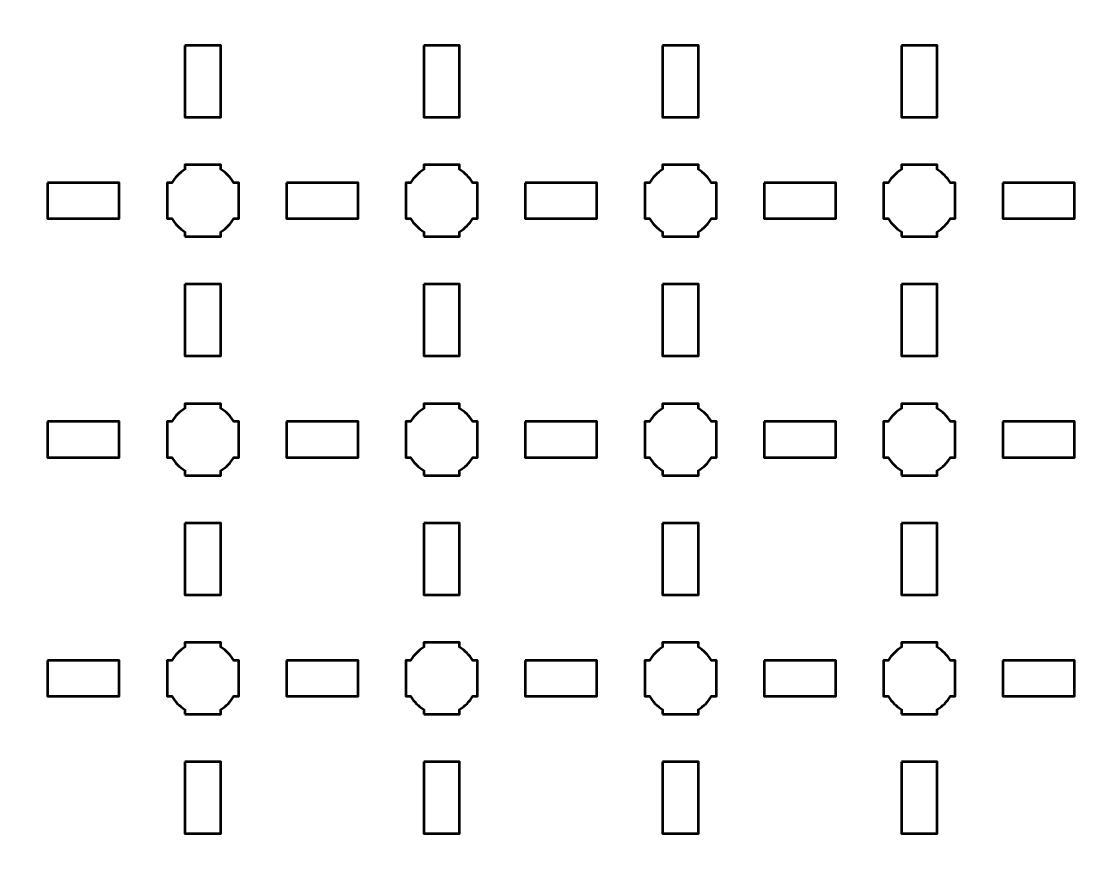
# Model space of a CAD drawing. Header units: centimetres. Extents: x -17.7 to 17.7, y -13.7 to 13.7.
# Drawn here: x -8.52 to 0.5, y -6.56 to 0.5 of the extents above; entities that cross this region are included whole.
import ezdxf

# ---------------------------------------------------------------- set-up
doc = ezdxf.new("R2010")
doc.units = ezdxf.units.CM
doc.header["$MEASUREMENT"] = 0
doc.layers.add('Layer 1', color=7, linetype='Continuous')

msp = doc.modelspace()

# ---------------------------------------------------------------- linework, layer by layer
at = {"layer": 'Layer 1', "lineweight": 53}
for points, knots in [([(-17.14996, 13.65001), (-17.14996, 13.65001), (17.14996, 13.65001), (17.14996, 13.65001), (17.14996, 13.65001), (17.42692, 13.65001), (17.65006, 13.42692), (17.65006, 13.14992), (17.65006, 13.14992), (17.65006, 13.14992), (17.65006, -13.15006), (17.65006, -13.15006), (17.65006, -13.15006), (17.65006, -13.42706), (17.42692, -13.65001), (17.14996, -13.65001), (17.14996, -13.65001), (17.14996, -13.65001), (-17.14996, -13.65001), (-17.14996, -13.65001), (-17.14996, -13.65001), (-17.42696, -13.65001), (-17.65005, -13.42706), (-17.65005, -13.15006), (-17.65005, -13.15006), (-17.65005, -13.15006), (-17.65005, 13.14992), (-17.65005, 13.14992), (-17.65005, 13.14992), (-17.65005, 13.42692), (-17.42696, 13.65001), (-17.14996, 13.65001)], [0, 0, 0, 0, 0.125, 0.125, 0.125, 0.125, 0.25, 0.25, 0.25, 0.25, 0.375, 0.375, 0.375, 0.375, 0.5, 0.5, 0.5, 0.5, 0.625, 0.625, 0.625, 0.625, 0.75, 0.75, 0.75, 0.75, 0.875, 0.875, 0.875, 0.875, 1, 1, 1, 1]), ([(-7.14994, 0.29998), (-7.14994, 0.29998), (-6.84994, 0.29998), (-6.84994, 0.29998), (-6.84994, 0.29998), (-6.84994, 0.29998), (-6.84994, -0.30002), (-6.84994, -0.30002), (-6.84994, -0.30002), (-6.84994, -0.30002), (-7.14994, -0.30002), (-7.14994, -0.30002), (-7.14994, -0.30002), (-7.14994, -0.30002), (-7.14994, 0.29998), (-7.14994, 0.29998)], [0, 0, 0, 0, 0.25, 0.25, 0.25, 0.25, 0.5, 0.5, 0.5, 0.5, 0.75, 0.75, 0.75, 0.75, 1, 1, 1, 1]), ([(-5.15001, 0.29998), (-5.15001, 0.29998), (-4.85001, 0.29998), (-4.85001, 0.29998), (-4.85001, 0.29998), (-4.85001, 0.29998), (-4.85001, -0.30002), (-4.85001, -0.30002), (-4.85001, -0.30002), (-4.85001, -0.30002), (-5.15001, -0.30002), (-5.15001, -0.30002), (-5.15001, -0.30002), (-5.15001, -0.30002), (-5.15001, 0.29998), (-5.15001, 0.29998)], [0, 0, 0, 0, 0.25, 0.25, 0.25, 0.25, 0.5, 0.5, 0.5, 0.5, 0.75, 0.75, 0.75, 0.75, 1, 1, 1, 1]), ([(-3.15008, 0.29998), (-3.15008, 0.29998), (-2.85007, 0.29998), (-2.85007, 0.29998), (-2.85007, 0.29998), (-2.85007, 0.29998), (-2.85007, -0.30002), (-2.85007, -0.30002), (-2.85007, -0.30002), (-2.85007, -0.30002), (-3.15008, -0.30002), (-3.15008, -0.30002), (-3.15008, -0.30002), (-3.15008, -0.30002), (-3.15008, 0.29998), (-3.15008, 0.29998)], [0, 0, 0, 0, 0.25, 0.25, 0.25, 0.25, 0.5, 0.5, 0.5, 0.5, 0.75, 0.75, 0.75, 0.75, 1, 1, 1, 1]), ([(-1.14997, 0.29998), (-1.14997, 0.29998), (-0.84996, 0.29998), (-0.84996, 0.29998), (-0.84996, 0.29998), (-0.84996, 0.29998), (-0.84996, -0.30002), (-0.84996, -0.30002), (-0.84996, -0.30002), (-0.84996, -0.30002), (-1.14997, -0.30002), (-1.14997, -0.30002), (-1.14997, -0.30002), (-1.14997, -0.30002), (-1.14997, 0.29998), (-1.14997, 0.29998)], [0, 0, 0, 0, 0.25, 0.25, 0.25, 0.25, 0.5, 0.5, 0.5, 0.5, 0.75, 0.75, 0.75, 0.75, 1, 1, 1, 1]), ([(-7.15008, -1.30004), (-7.15008, -1.30004), (-7.15008, -1.25982), (-7.15008, -1.25982), (-7.15008, -1.25982), (-7.19555, -1.23347), (-7.23348, -1.19558), (-7.25994, -1.14997), (-7.25994, -1.14997), (-7.25994, -1.14997), (-7.30001, -1.14997), (-7.30001, -1.14997), (-7.30001, -1.14997), (-7.30001, -1.14997), (-7.30001, -1.00004), (-7.30001, -1.00004), (-7.30001, -1.00004), (-7.30001, -1.00004), (-7.30001, -0.84997), (-7.30001, -0.84997), (-7.30001, -0.84997), (-7.30001, -0.84997), (-7.25994, -0.84997), (-7.25994, -0.84997), (-7.25994, -0.84997), (-7.23348, -0.80449), (-7.19555, -0.76646), (-7.15008, -0.74015), (-7.15008, -0.74015), (-7.15008, -0.74015), (-7.15008, -0.70003), (-7.15008, -0.70003), (-7.15008, -0.70003), (-7.15008, -0.70003), (-7.00001, -0.70003), (-7.00001, -0.70003), (-7.00001, -0.70003), (-7.00001, -0.70003), (-6.85008, -0.70003), (-6.85008, -0.70003), (-6.85008, -0.70003), (-6.85008, -0.70003), (-6.85008, -0.74015), (-6.85008, -0.74015), (-6.85008, -0.74015), (-6.8045, -0.76646), (-6.76658, -0.80449), (-6.74012, -0.84997), (-6.74012, -0.84997), (-6.74012, -0.84997), (-6.70004, -0.84997), (-6.70004, -0.84997), (-6.70004, -0.84997), (-6.70004, -0.84997), (-6.70004, -1.00004), (-6.70004, -1.00004), (-6.70004, -1.00004), (-6.70004, -1.00004), (-6.70004, -1.14997), (-6.70004, -1.14997), (-6.70004, -1.14997), (-6.70004, -1.14997), (-6.74012, -1.14997), (-6.74012, -1.14997), (-6.74012, -1.14997), (-6.76658, -1.19558), (-6.8045, -1.23347), (-6.85008, -1.25982), (-6.85008, -1.25982), (-6.85008, -1.25982), (-6.85008, -1.30004), (-6.85008, -1.30004), (-6.85008, -1.30004), (-6.85008, -1.30004), (-7.00001, -1.30004), (-7.00001, -1.30004), (-7.00001, -1.30004), (-7.00001, -1.30004), (-7.15008, -1.30004), (-7.15008, -1.30004)], [0, 0, 0, 0, 0.05, 0.05, 0.05, 0.05, 0.1, 0.1, 0.1, 0.1, 0.15, 0.15, 0.15, 0.15, 0.2, 0.2, 0.2, 0.2, 0.25, 0.25, 0.25, 0.25, 0.3, 0.3, 0.3, 0.3, 0.35, 0.35, 0.35, 0.35, 0.4, 0.4, 0.4, 0.4, 0.45, 0.45, 0.45, 0.45, 0.5, 0.5, 0.5, 0.5, 0.55, 0.55, 0.55, 0.55, 0.6, 0.6, 0.6, 0.6, 0.65, 0.65, 0.65, 0.65, 0.7, 0.7, 0.7, 0.7, 0.75, 0.75, 0.75, 0.75, 0.8, 0.8, 0.8, 0.8, 0.85, 0.85, 0.85, 0.85, 0.9, 0.9, 0.9, 0.9, 0.95, 0.95, 0.95, 0.95, 1, 1, 1, 1]), ([(-5.15001, -1.30004), (-5.15001, -1.30004), (-5.15001, -1.25982), (-5.15001, -1.25982), (-5.15001, -1.25982), (-5.19562, -1.23347), (-5.23351, -1.19558), (-5.25983, -1.14997), (-5.25983, -1.14997), (-5.25983, -1.14997), (-5.30008, -1.14997), (-5.30008, -1.14997), (-5.30008, -1.14997), (-5.30008, -1.14997), (-5.30008, -1.00004), (-5.30008, -1.00004), (-5.30008, -1.00004), (-5.30008, -1.00004), (-5.30008, -0.84997), (-5.30008, -0.84997), (-5.30008, -0.84997), (-5.30008, -0.84997), (-5.25983, -0.84997), (-5.25983, -0.84997), (-5.25983, -0.84997), (-5.23351, -0.80449), (-5.19562, -0.76646), (-5.15001, -0.74015), (-5.15001, -0.74015), (-5.15001, -0.74015), (-5.15001, -0.70003), (-5.15001, -0.70003), (-5.15001, -0.70003), (-5.15001, -0.70003), (-5.00008, -0.70003), (-5.00008, -0.70003), (-5.00008, -0.70003), (-5.00008, -0.70003), (-4.85001, -0.70003), (-4.85001, -0.70003), (-4.85001, -0.70003), (-4.85001, -0.70003), (-4.85001, -0.74015), (-4.85001, -0.74015), (-4.85001, -0.74015), (-4.80453, -0.76646), (-4.7665, -0.80449), (-4.74019, -0.84997), (-4.74019, -0.84997), (-4.74019, -0.84997), (-4.70007, -0.84997), (-4.70007, -0.84997), (-4.70007, -0.84997), (-4.70007, -0.84997), (-4.70007, -1.00004), (-4.70007, -1.00004), (-4.70007, -1.00004), (-4.70007, -1.00004), (-4.70007, -1.14997), (-4.70007, -1.14997), (-4.70007, -1.14997), (-4.70007, -1.14997), (-4.74019, -1.14997), (-4.74019, -1.14997), (-4.74019, -1.14997), (-4.7665, -1.19558), (-4.80453, -1.23347), (-4.85001, -1.25982), (-4.85001, -1.25982), (-4.85001, -1.25982), (-4.85001, -1.30004), (-4.85001, -1.30004), (-4.85001, -1.30004), (-4.85001, -1.30004), (-5.00008, -1.30004), (-5.00008, -1.30004), (-5.00008, -1.30004), (-5.00008, -1.30004), (-5.15001, -1.30004), (-5.15001, -1.30004)], [0, 0, 0, 0, 0.05, 0.05, 0.05, 0.05, 0.1, 0.1, 0.1, 0.1, 0.15, 0.15, 0.15, 0.15, 0.2, 0.2, 0.2, 0.2, 0.25, 0.25, 0.25, 0.25, 0.3, 0.3, 0.3, 0.3, 0.35, 0.35, 0.35, 0.35, 0.4, 0.4, 0.4, 0.4, 0.45, 0.45, 0.45, 0.45, 0.5, 0.5, 0.5, 0.5, 0.55, 0.55, 0.55, 0.55, 0.6, 0.6, 0.6, 0.6, 0.65, 0.65, 0.65, 0.65, 0.7, 0.7, 0.7, 0.7, 0.75, 0.75, 0.75, 0.75, 0.8, 0.8, 0.8, 0.8, 0.85, 0.85, 0.85, 0.85, 0.9, 0.9, 0.9, 0.9, 0.95, 0.95, 0.95, 0.95, 1, 1, 1, 1]), ([(-3.15008, -1.30004), (-3.15008, -1.30004), (-3.15008, -1.25982), (-3.15008, -1.25982), (-3.15008, -1.25982), (-3.19555, -1.23347), (-3.23358, -1.19558), (-3.25989, -1.14997), (-3.25989, -1.14997), (-3.25989, -1.14997), (-3.30001, -1.14997), (-3.30001, -1.14997), (-3.30001, -1.14997), (-3.30001, -1.14997), (-3.30001, -1.00004), (-3.30001, -1.00004), (-3.30001, -1.00004), (-3.30001, -1.00004), (-3.30001, -0.84997), (-3.30001, -0.84997), (-3.30001, -0.84997), (-3.30001, -0.84997), (-3.25989, -0.84997), (-3.25989, -0.84997), (-3.25989, -0.84997), (-3.23358, -0.80449), (-3.19555, -0.76646), (-3.15008, -0.74015), (-3.15008, -0.74015), (-3.15008, -0.74015), (-3.15008, -0.70003), (-3.15008, -0.70003), (-3.15008, -0.70003), (-3.15008, -0.70003), (-3, -0.70003), (-3, -0.70003), (-3, -0.70003), (-3, -0.70003), (-2.85007, -0.70003), (-2.85007, -0.70003), (-2.85007, -0.70003), (-2.85007, -0.70003), (-2.85007, -0.74015), (-2.85007, -0.74015), (-2.85007, -0.74015), (-2.80446, -0.76646), (-2.76657, -0.80449), (-2.74022, -0.84997), (-2.74022, -0.84997), (-2.74022, -0.84997), (-2.7, -0.84997), (-2.7, -0.84997), (-2.7, -0.84997), (-2.7, -0.84997), (-2.7, -1.00004), (-2.7, -1.00004), (-2.7, -1.00004), (-2.7, -1.00004), (-2.7, -1.14997), (-2.7, -1.14997), (-2.7, -1.14997), (-2.7, -1.14997), (-2.74022, -1.14997), (-2.74022, -1.14997), (-2.74022, -1.14997), (-2.76657, -1.19558), (-2.80446, -1.23347), (-2.85007, -1.25982), (-2.85007, -1.25982), (-2.85007, -1.25982), (-2.85007, -1.30004), (-2.85007, -1.30004), (-2.85007, -1.30004), (-2.85007, -1.30004), (-3, -1.30004), (-3, -1.30004), (-3, -1.30004), (-3, -1.30004), (-3.15008, -1.30004), (-3.15008, -1.30004)], [0, 0, 0, 0, 0.05, 0.05, 0.05, 0.05, 0.1, 0.1, 0.1, 0.1, 0.15, 0.15, 0.15, 0.15, 0.2, 0.2, 0.2, 0.2, 0.25, 0.25, 0.25, 0.25, 0.3, 0.3, 0.3, 0.3, 0.35, 0.35, 0.35, 0.35, 0.4, 0.4, 0.4, 0.4, 0.45, 0.45, 0.45, 0.45, 0.5, 0.5, 0.5, 0.5, 0.55, 0.55, 0.55, 0.55, 0.6, 0.6, 0.6, 0.6, 0.65, 0.65, 0.65, 0.65, 0.7, 0.7, 0.7, 0.7, 0.75, 0.75, 0.75, 0.75, 0.8, 0.8, 0.8, 0.8, 0.85, 0.85, 0.85, 0.85, 0.9, 0.9, 0.9, 0.9, 0.95, 0.95, 0.95, 0.95, 1, 1, 1, 1]), ([(-1.14997, -1.30004), (-1.14997, -1.30004), (-1.14997, -1.25982), (-1.14997, -1.25982), (-1.14997, -1.25982), (-1.19558, -1.23347), (-1.2335, -1.19558), (-1.25996, -1.14997), (-1.25996, -1.14997), (-1.25996, -1.14997), (-1.30004, -1.14997), (-1.30004, -1.14997), (-1.30004, -1.14997), (-1.30004, -1.14997), (-1.30004, -1.00004), (-1.30004, -1.00004), (-1.30004, -1.00004), (-1.30004, -1.00004), (-1.30004, -0.84997), (-1.30004, -0.84997), (-1.30004, -0.84997), (-1.30004, -0.84997), (-1.25996, -0.84997), (-1.25996, -0.84997), (-1.25996, -0.84997), (-1.2335, -0.80449), (-1.19558, -0.76646), (-1.14997, -0.74015), (-1.14997, -0.74015), (-1.14997, -0.74015), (-1.14997, -0.70003), (-1.14997, -0.70003), (-1.14997, -0.70003), (-1.14997, -0.70003), (-1.00004, -0.70003), (-1.00004, -0.70003), (-1.00004, -0.70003), (-1.00004, -0.70003), (-0.84996, -0.70003), (-0.84996, -0.70003), (-0.84996, -0.70003), (-0.84996, -0.70003), (-0.84996, -0.74015), (-0.84996, -0.74015), (-0.84996, -0.74015), (-0.80449, -0.76646), (-0.7666, -0.80449), (-0.74014, -0.84997), (-0.74014, -0.84997), (-0.74014, -0.84997), (-0.70003, -0.84997), (-0.70003, -0.84997), (-0.70003, -0.84997), (-0.70003, -0.84997), (-0.70003, -1.00004), (-0.70003, -1.00004), (-0.70003, -1.00004), (-0.70003, -1.00004), (-0.70003, -1.14997), (-0.70003, -1.14997), (-0.70003, -1.14997), (-0.70003, -1.14997), (-0.74014, -1.14997), (-0.74014, -1.14997), (-0.74014, -1.14997), (-0.7666, -1.19558), (-0.80449, -1.23347), (-0.84996, -1.25982), (-0.84996, -1.25982), (-0.84996, -1.25982), (-0.84996, -1.30004), (-0.84996, -1.30004), (-0.84996, -1.30004), (-0.84996, -1.30004), (-1.00004, -1.30004), (-1.00004, -1.30004), (-1.00004, -1.30004), (-1.00004, -1.30004), (-1.14997, -1.30004), (-1.14997, -1.30004)], [0, 0, 0, 0, 0.05, 0.05, 0.05, 0.05, 0.1, 0.1, 0.1, 0.1, 0.15, 0.15, 0.15, 0.15, 0.2, 0.2, 0.2, 0.2, 0.25, 0.25, 0.25, 0.25, 0.3, 0.3, 0.3, 0.3, 0.35, 0.35, 0.35, 0.35, 0.4, 0.4, 0.4, 0.4, 0.45, 0.45, 0.45, 0.45, 0.5, 0.5, 0.5, 0.5, 0.55, 0.55, 0.55, 0.55, 0.6, 0.6, 0.6, 0.6, 0.65, 0.65, 0.65, 0.65, 0.7, 0.7, 0.7, 0.7, 0.75, 0.75, 0.75, 0.75, 0.8, 0.8, 0.8, 0.8, 0.85, 0.85, 0.85, 0.85, 0.9, 0.9, 0.9, 0.9, 0.95, 0.95, 0.95, 0.95, 1, 1, 1, 1]), ([(-8.30007, -0.84997), (-8.30007, -0.84997), (-7.70006, -0.84997), (-7.70006, -0.84997), (-7.70006, -0.84997), (-7.70006, -0.84997), (-7.70006, -1.14997), (-7.70006, -1.14997), (-7.70006, -1.14997), (-7.70006, -1.14997), (-8.30007, -1.14997), (-8.30007, -1.14997), (-8.30007, -1.14997), (-8.30007, -1.14997), (-8.30007, -0.84997), (-8.30007, -0.84997)], [0, 0, 0, 0, 0.25, 0.25, 0.25, 0.25, 0.5, 0.5, 0.5, 0.5, 0.75, 0.75, 0.75, 0.75, 1, 1, 1, 1]), ([(-6.29999, -0.84997), (-6.29999, -0.84997), (-5.69999, -0.84997), (-5.69999, -0.84997), (-5.69999, -0.84997), (-5.69999, -0.84997), (-5.69999, -1.14997), (-5.69999, -1.14997), (-5.69999, -1.14997), (-5.69999, -1.14997), (-6.29999, -1.14997), (-6.29999, -1.14997), (-6.29999, -1.14997), (-6.29999, -1.14997), (-6.29999, -0.84997), (-6.29999, -0.84997)], [0, 0, 0, 0, 0.25, 0.25, 0.25, 0.25, 0.5, 0.5, 0.5, 0.5, 0.75, 0.75, 0.75, 0.75, 1, 1, 1, 1]), ([(-4.30003, -0.84997), (-4.30003, -0.84997), (-3.70002, -0.84997), (-3.70002, -0.84997), (-3.70002, -0.84997), (-3.70002, -0.84997), (-3.70002, -1.14997), (-3.70002, -1.14997), (-3.70002, -1.14997), (-3.70002, -1.14997), (-4.30003, -1.14997), (-4.30003, -1.14997), (-4.30003, -1.14997), (-4.30003, -1.14997), (-4.30003, -0.84997), (-4.30003, -0.84997)], [0, 0, 0, 0, 0.25, 0.25, 0.25, 0.25, 0.5, 0.5, 0.5, 0.5, 0.75, 0.75, 0.75, 0.75, 1, 1, 1, 1]), ([(-2.29995, -0.84997), (-2.29995, -0.84997), (-1.69995, -0.84997), (-1.69995, -0.84997), (-1.69995, -0.84997), (-1.69995, -0.84997), (-1.69995, -1.14997), (-1.69995, -1.14997), (-1.69995, -1.14997), (-1.69995, -1.14997), (-2.29995, -1.14997), (-2.29995, -1.14997), (-2.29995, -1.14997), (-2.29995, -1.14997), (-2.29995, -0.84997), (-2.29995, -0.84997)], [0, 0, 0, 0, 0.25, 0.25, 0.25, 0.25, 0.5, 0.5, 0.5, 0.5, 0.75, 0.75, 0.75, 0.75, 1, 1, 1, 1]), ([(-0.30002, -0.84997), (-0.30002, -0.84997), (0.29999, -0.84997), (0.29999, -0.84997), (0.29999, -0.84997), (0.29999, -0.84997), (0.29999, -1.14997), (0.29999, -1.14997), (0.29999, -1.14997), (0.29999, -1.14997), (-0.30002, -1.14997), (-0.30002, -1.14997), (-0.30002, -1.14997), (-0.30002, -1.14997), (-0.30002, -0.84997), (-0.30002, -0.84997)], [0, 0, 0, 0, 0.25, 0.25, 0.25, 0.25, 0.5, 0.5, 0.5, 0.5, 0.75, 0.75, 0.75, 0.75, 1, 1, 1, 1]), ([(-7.14994, -1.70009), (-7.14994, -1.70009), (-6.84994, -1.70009), (-6.84994, -1.70009), (-6.84994, -1.70009), (-6.84994, -1.70009), (-6.84994, -2.30009), (-6.84994, -2.30009), (-6.84994, -2.30009), (-6.84994, -2.30009), (-7.14994, -2.30009), (-7.14994, -2.30009), (-7.14994, -2.30009), (-7.14994, -2.30009), (-7.14994, -1.70009), (-7.14994, -1.70009)], [0, 0, 0, 0, 0.25, 0.25, 0.25, 0.25, 0.5, 0.5, 0.5, 0.5, 0.75, 0.75, 0.75, 0.75, 1, 1, 1, 1]), ([(-5.15001, -1.70009), (-5.15001, -1.70009), (-4.85001, -1.70009), (-4.85001, -1.70009), (-4.85001, -1.70009), (-4.85001, -1.70009), (-4.85001, -2.30009), (-4.85001, -2.30009), (-4.85001, -2.30009), (-4.85001, -2.30009), (-5.15001, -2.30009), (-5.15001, -2.30009), (-5.15001, -2.30009), (-5.15001, -2.30009), (-5.15001, -1.70009), (-5.15001, -1.70009)], [0, 0, 0, 0, 0.25, 0.25, 0.25, 0.25, 0.5, 0.5, 0.5, 0.5, 0.75, 0.75, 0.75, 0.75, 1, 1, 1, 1]), ([(-3.15008, -1.70009), (-3.15008, -1.70009), (-2.85007, -1.70009), (-2.85007, -1.70009), (-2.85007, -1.70009), (-2.85007, -1.70009), (-2.85007, -2.30009), (-2.85007, -2.30009), (-2.85007, -2.30009), (-2.85007, -2.30009), (-3.15008, -2.30009), (-3.15008, -2.30009), (-3.15008, -2.30009), (-3.15008, -2.30009), (-3.15008, -1.70009), (-3.15008, -1.70009)], [0, 0, 0, 0, 0.25, 0.25, 0.25, 0.25, 0.5, 0.5, 0.5, 0.5, 0.75, 0.75, 0.75, 0.75, 1, 1, 1, 1]), ([(-1.14997, -1.70009), (-1.14997, -1.70009), (-0.84996, -1.70009), (-0.84996, -1.70009), (-0.84996, -1.70009), (-0.84996, -1.70009), (-0.84996, -2.30009), (-0.84996, -2.30009), (-0.84996, -2.30009), (-0.84996, -2.30009), (-1.14997, -2.30009), (-1.14997, -2.30009), (-1.14997, -2.30009), (-1.14997, -2.30009), (-1.14997, -1.70009), (-1.14997, -1.70009)], [0, 0, 0, 0, 0.25, 0.25, 0.25, 0.25, 0.5, 0.5, 0.5, 0.5, 0.75, 0.75, 0.75, 0.75, 1, 1, 1, 1]), ([(-7.15008, -3.30001), (-7.15008, -3.30001), (-7.15008, -3.2599), (-7.15008, -3.2599), (-7.15008, -3.2599), (-7.19555, -3.23344), (-7.23348, -3.19555), (-7.25994, -3.15008), (-7.25994, -3.15008), (-7.25994, -3.15008), (-7.30001, -3.15008), (-7.30001, -3.15008), (-7.30001, -3.15008), (-7.30001, -3.15008), (-7.30001, -3), (-7.30001, -3), (-7.30001, -3), (-7.30001, -3), (-7.30001, -2.85007), (-7.30001, -2.85007), (-7.30001, -2.85007), (-7.30001, -2.85007), (-7.25994, -2.85007), (-7.25994, -2.85007), (-7.25994, -2.85007), (-7.23348, -2.80446), (-7.19555, -2.76654), (-7.15008, -2.74008), (-7.15008, -2.74008), (-7.15008, -2.74008), (-7.15008, -2.7), (-7.15008, -2.7), (-7.15008, -2.7), (-7.15008, -2.7), (-7.00001, -2.7), (-7.00001, -2.7), (-7.00001, -2.7), (-7.00001, -2.7), (-6.85008, -2.7), (-6.85008, -2.7), (-6.85008, -2.7), (-6.85008, -2.7), (-6.85008, -2.74008), (-6.85008, -2.74008), (-6.85008, -2.74008), (-6.8045, -2.76654), (-6.76658, -2.80446), (-6.74012, -2.85007), (-6.74012, -2.85007), (-6.74012, -2.85007), (-6.70004, -2.85007), (-6.70004, -2.85007), (-6.70004, -2.85007), (-6.70004, -2.85007), (-6.70004, -3), (-6.70004, -3), (-6.70004, -3), (-6.70004, -3), (-6.70004, -3.15008), (-6.70004, -3.15008), (-6.70004, -3.15008), (-6.70004, -3.15008), (-6.74012, -3.15008), (-6.74012, -3.15008), (-6.74012, -3.15008), (-6.76658, -3.19555), (-6.8045, -3.23344), (-6.85008, -3.2599), (-6.85008, -3.2599), (-6.85008, -3.2599), (-6.85008, -3.30001), (-6.85008, -3.30001), (-6.85008, -3.30001), (-6.85008, -3.30001), (-7.00001, -3.30001), (-7.00001, -3.30001), (-7.00001, -3.30001), (-7.00001, -3.30001), (-7.15008, -3.30001), (-7.15008, -3.30001)], [0, 0, 0, 0, 0.05, 0.05, 0.05, 0.05, 0.1, 0.1, 0.1, 0.1, 0.15, 0.15, 0.15, 0.15, 0.2, 0.2, 0.2, 0.2, 0.25, 0.25, 0.25, 0.25, 0.3, 0.3, 0.3, 0.3, 0.35, 0.35, 0.35, 0.35, 0.4, 0.4, 0.4, 0.4, 0.45, 0.45, 0.45, 0.45, 0.5, 0.5, 0.5, 0.5, 0.55, 0.55, 0.55, 0.55, 0.6, 0.6, 0.6, 0.6, 0.65, 0.65, 0.65, 0.65, 0.7, 0.7, 0.7, 0.7, 0.75, 0.75, 0.75, 0.75, 0.8, 0.8, 0.8, 0.8, 0.85, 0.85, 0.85, 0.85, 0.9, 0.9, 0.9, 0.9, 0.95, 0.95, 0.95, 0.95, 1, 1, 1, 1]), ([(-5.15001, -3.30001), (-5.15001, -3.30001), (-5.15001, -3.2599), (-5.15001, -3.2599), (-5.15001, -3.2599), (-5.19562, -3.23344), (-5.23351, -3.19555), (-5.25983, -3.15008), (-5.25983, -3.15008), (-5.25983, -3.15008), (-5.30008, -3.15008), (-5.30008, -3.15008), (-5.30008, -3.15008), (-5.30008, -3.15008), (-5.30008, -3), (-5.30008, -3), (-5.30008, -3), (-5.30008, -3), (-5.30008, -2.85007), (-5.30008, -2.85007), (-5.30008, -2.85007), (-5.30008, -2.85007), (-5.25983, -2.85007), (-5.25983, -2.85007), (-5.25983, -2.85007), (-5.23351, -2.80446), (-5.19562, -2.76654), (-5.15001, -2.74008), (-5.15001, -2.74008), (-5.15001, -2.74008), (-5.15001, -2.7), (-5.15001, -2.7), (-5.15001, -2.7), (-5.15001, -2.7), (-5.00008, -2.7), (-5.00008, -2.7), (-5.00008, -2.7), (-5.00008, -2.7), (-4.85001, -2.7), (-4.85001, -2.7), (-4.85001, -2.7), (-4.85001, -2.7), (-4.85001, -2.74008), (-4.85001, -2.74008), (-4.85001, -2.74008), (-4.80453, -2.76654), (-4.7665, -2.80446), (-4.74019, -2.85007), (-4.74019, -2.85007), (-4.74019, -2.85007), (-4.70007, -2.85007), (-4.70007, -2.85007), (-4.70007, -2.85007), (-4.70007, -2.85007), (-4.70007, -3), (-4.70007, -3), (-4.70007, -3), (-4.70007, -3), (-4.70007, -3.15008), (-4.70007, -3.15008), (-4.70007, -3.15008), (-4.70007, -3.15008), (-4.74019, -3.15008), (-4.74019, -3.15008), (-4.74019, -3.15008), (-4.7665, -3.19555), (-4.80453, -3.23344), (-4.85001, -3.2599), (-4.85001, -3.2599), (-4.85001, -3.2599), (-4.85001, -3.30001), (-4.85001, -3.30001), (-4.85001, -3.30001), (-4.85001, -3.30001), (-5.00008, -3.30001), (-5.00008, -3.30001), (-5.00008, -3.30001), (-5.00008, -3.30001), (-5.15001, -3.30001), (-5.15001, -3.30001)], [0, 0, 0, 0, 0.05, 0.05, 0.05, 0.05, 0.1, 0.1, 0.1, 0.1, 0.15, 0.15, 0.15, 0.15, 0.2, 0.2, 0.2, 0.2, 0.25, 0.25, 0.25, 0.25, 0.3, 0.3, 0.3, 0.3, 0.35, 0.35, 0.35, 0.35, 0.4, 0.4, 0.4, 0.4, 0.45, 0.45, 0.45, 0.45, 0.5, 0.5, 0.5, 0.5, 0.55, 0.55, 0.55, 0.55, 0.6, 0.6, 0.6, 0.6, 0.65, 0.65, 0.65, 0.65, 0.7, 0.7, 0.7, 0.7, 0.75, 0.75, 0.75, 0.75, 0.8, 0.8, 0.8, 0.8, 0.85, 0.85, 0.85, 0.85, 0.9, 0.9, 0.9, 0.9, 0.95, 0.95, 0.95, 0.95, 1, 1, 1, 1]), ([(-3.15008, -3.30001), (-3.15008, -3.30001), (-3.15008, -3.2599), (-3.15008, -3.2599), (-3.15008, -3.2599), (-3.19555, -3.23344), (-3.23358, -3.19555), (-3.25989, -3.15008), (-3.25989, -3.15008), (-3.25989, -3.15008), (-3.30001, -3.15008), (-3.30001, -3.15008), (-3.30001, -3.15008), (-3.30001, -3.15008), (-3.30001, -3), (-3.30001, -3), (-3.30001, -3), (-3.30001, -3), (-3.30001, -2.85007), (-3.30001, -2.85007), (-3.30001, -2.85007), (-3.30001, -2.85007), (-3.25989, -2.85007), (-3.25989, -2.85007), (-3.25989, -2.85007), (-3.23358, -2.80446), (-3.19555, -2.76654), (-3.15008, -2.74008), (-3.15008, -2.74008), (-3.15008, -2.74008), (-3.15008, -2.7), (-3.15008, -2.7), (-3.15008, -2.7), (-3.15008, -2.7), (-3, -2.7), (-3, -2.7), (-3, -2.7), (-3, -2.7), (-2.85007, -2.7), (-2.85007, -2.7), (-2.85007, -2.7), (-2.85007, -2.7), (-2.85007, -2.74008), (-2.85007, -2.74008), (-2.85007, -2.74008), (-2.80446, -2.76654), (-2.76657, -2.80446), (-2.74022, -2.85007), (-2.74022, -2.85007), (-2.74022, -2.85007), (-2.7, -2.85007), (-2.7, -2.85007), (-2.7, -2.85007), (-2.7, -2.85007), (-2.7, -3), (-2.7, -3), (-2.7, -3), (-2.7, -3), (-2.7, -3.15008), (-2.7, -3.15008), (-2.7, -3.15008), (-2.7, -3.15008), (-2.74022, -3.15008), (-2.74022, -3.15008), (-2.74022, -3.15008), (-2.76657, -3.19555), (-2.80446, -3.23344), (-2.85007, -3.2599), (-2.85007, -3.2599), (-2.85007, -3.2599), (-2.85007, -3.30001), (-2.85007, -3.30001), (-2.85007, -3.30001), (-2.85007, -3.30001), (-3, -3.30001), (-3, -3.30001), (-3, -3.30001), (-3, -3.30001), (-3.15008, -3.30001), (-3.15008, -3.30001)], [0, 0, 0, 0, 0.05, 0.05, 0.05, 0.05, 0.1, 0.1, 0.1, 0.1, 0.15, 0.15, 0.15, 0.15, 0.2, 0.2, 0.2, 0.2, 0.25, 0.25, 0.25, 0.25, 0.3, 0.3, 0.3, 0.3, 0.35, 0.35, 0.35, 0.35, 0.4, 0.4, 0.4, 0.4, 0.45, 0.45, 0.45, 0.45, 0.5, 0.5, 0.5, 0.5, 0.55, 0.55, 0.55, 0.55, 0.6, 0.6, 0.6, 0.6, 0.65, 0.65, 0.65, 0.65, 0.7, 0.7, 0.7, 0.7, 0.75, 0.75, 0.75, 0.75, 0.8, 0.8, 0.8, 0.8, 0.85, 0.85, 0.85, 0.85, 0.9, 0.9, 0.9, 0.9, 0.95, 0.95, 0.95, 0.95, 1, 1, 1, 1]), ([(-1.14997, -3.30001), (-1.14997, -3.30001), (-1.14997, -3.2599), (-1.14997, -3.2599), (-1.14997, -3.2599), (-1.19558, -3.23344), (-1.2335, -3.19555), (-1.25996, -3.15008), (-1.25996, -3.15008), (-1.25996, -3.15008), (-1.30004, -3.15008), (-1.30004, -3.15008), (-1.30004, -3.15008), (-1.30004, -3.15008), (-1.30004, -3), (-1.30004, -3), (-1.30004, -3), (-1.30004, -3), (-1.30004, -2.85007), (-1.30004, -2.85007), (-1.30004, -2.85007), (-1.30004, -2.85007), (-1.25996, -2.85007), (-1.25996, -2.85007), (-1.25996, -2.85007), (-1.2335, -2.80446), (-1.19558, -2.76654), (-1.14997, -2.74008), (-1.14997, -2.74008), (-1.14997, -2.74008), (-1.14997, -2.7), (-1.14997, -2.7), (-1.14997, -2.7), (-1.14997, -2.7), (-1.00004, -2.7), (-1.00004, -2.7), (-1.00004, -2.7), (-1.00004, -2.7), (-0.84996, -2.7), (-0.84996, -2.7), (-0.84996, -2.7), (-0.84996, -2.7), (-0.84996, -2.74008), (-0.84996, -2.74008), (-0.84996, -2.74008), (-0.80449, -2.76654), (-0.7666, -2.80446), (-0.74014, -2.85007), (-0.74014, -2.85007), (-0.74014, -2.85007), (-0.70003, -2.85007), (-0.70003, -2.85007), (-0.70003, -2.85007), (-0.70003, -2.85007), (-0.70003, -3), (-0.70003, -3), (-0.70003, -3), (-0.70003, -3), (-0.70003, -3.15008), (-0.70003, -3.15008), (-0.70003, -3.15008), (-0.70003, -3.15008), (-0.74014, -3.15008), (-0.74014, -3.15008), (-0.74014, -3.15008), (-0.7666, -3.19555), (-0.80449, -3.23344), (-0.84996, -3.2599), (-0.84996, -3.2599), (-0.84996, -3.2599), (-0.84996, -3.30001), (-0.84996, -3.30001), (-0.84996, -3.30001), (-0.84996, -3.30001), (-1.00004, -3.30001), (-1.00004, -3.30001), (-1.00004, -3.30001), (-1.00004, -3.30001), (-1.14997, -3.30001), (-1.14997, -3.30001)], [0, 0, 0, 0, 0.05, 0.05, 0.05, 0.05, 0.1, 0.1, 0.1, 0.1, 0.15, 0.15, 0.15, 0.15, 0.2, 0.2, 0.2, 0.2, 0.25, 0.25, 0.25, 0.25, 0.3, 0.3, 0.3, 0.3, 0.35, 0.35, 0.35, 0.35, 0.4, 0.4, 0.4, 0.4, 0.45, 0.45, 0.45, 0.45, 0.5, 0.5, 0.5, 0.5, 0.55, 0.55, 0.55, 0.55, 0.6, 0.6, 0.6, 0.6, 0.65, 0.65, 0.65, 0.65, 0.7, 0.7, 0.7, 0.7, 0.75, 0.75, 0.75, 0.75, 0.8, 0.8, 0.8, 0.8, 0.85, 0.85, 0.85, 0.85, 0.9, 0.9, 0.9, 0.9, 0.95, 0.95, 0.95, 0.95, 1, 1, 1, 1]), ([(-8.30007, -2.85007), (-8.30007, -2.85007), (-7.70006, -2.85007), (-7.70006, -2.85007), (-7.70006, -2.85007), (-7.70006, -2.85007), (-7.70006, -3.15008), (-7.70006, -3.15008), (-7.70006, -3.15008), (-7.70006, -3.15008), (-8.30007, -3.15008), (-8.30007, -3.15008), (-8.30007, -3.15008), (-8.30007, -3.15008), (-8.30007, -2.85007), (-8.30007, -2.85007)], [0, 0, 0, 0, 0.25, 0.25, 0.25, 0.25, 0.5, 0.5, 0.5, 0.5, 0.75, 0.75, 0.75, 0.75, 1, 1, 1, 1]), ([(-6.29999, -2.85007), (-6.29999, -2.85007), (-5.69999, -2.85007), (-5.69999, -2.85007), (-5.69999, -2.85007), (-5.69999, -2.85007), (-5.69999, -3.15008), (-5.69999, -3.15008), (-5.69999, -3.15008), (-5.69999, -3.15008), (-6.29999, -3.15008), (-6.29999, -3.15008), (-6.29999, -3.15008), (-6.29999, -3.15008), (-6.29999, -2.85007), (-6.29999, -2.85007)], [0, 0, 0, 0, 0.25, 0.25, 0.25, 0.25, 0.5, 0.5, 0.5, 0.5, 0.75, 0.75, 0.75, 0.75, 1, 1, 1, 1]), ([(-4.30003, -2.85007), (-4.30003, -2.85007), (-3.70002, -2.85007), (-3.70002, -2.85007), (-3.70002, -2.85007), (-3.70002, -2.85007), (-3.70002, -3.15008), (-3.70002, -3.15008), (-3.70002, -3.15008), (-3.70002, -3.15008), (-4.30003, -3.15008), (-4.30003, -3.15008), (-4.30003, -3.15008), (-4.30003, -3.15008), (-4.30003, -2.85007), (-4.30003, -2.85007)], [0, 0, 0, 0, 0.25, 0.25, 0.25, 0.25, 0.5, 0.5, 0.5, 0.5, 0.75, 0.75, 0.75, 0.75, 1, 1, 1, 1]), ([(-2.29995, -2.85007), (-2.29995, -2.85007), (-1.69995, -2.85007), (-1.69995, -2.85007), (-1.69995, -2.85007), (-1.69995, -2.85007), (-1.69995, -3.15008), (-1.69995, -3.15008), (-1.69995, -3.15008), (-1.69995, -3.15008), (-2.29995, -3.15008), (-2.29995, -3.15008), (-2.29995, -3.15008), (-2.29995, -3.15008), (-2.29995, -2.85007), (-2.29995, -2.85007)], [0, 0, 0, 0, 0.25, 0.25, 0.25, 0.25, 0.5, 0.5, 0.5, 0.5, 0.75, 0.75, 0.75, 0.75, 1, 1, 1, 1]), ([(-0.30002, -2.85007), (-0.30002, -2.85007), (0.29999, -2.85007), (0.29999, -2.85007), (0.29999, -2.85007), (0.29999, -2.85007), (0.29999, -3.15008), (0.29999, -3.15008), (0.29999, -3.15008), (0.29999, -3.15008), (-0.30002, -3.15008), (-0.30002, -3.15008), (-0.30002, -3.15008), (-0.30002, -3.15008), (-0.30002, -2.85007), (-0.30002, -2.85007)], [0, 0, 0, 0, 0.25, 0.25, 0.25, 0.25, 0.5, 0.5, 0.5, 0.5, 0.75, 0.75, 0.75, 0.75, 1, 1, 1, 1]), ([(-7.14994, -3.70002), (-7.14994, -3.70002), (-6.84994, -3.70002), (-6.84994, -3.70002), (-6.84994, -3.70002), (-6.84994, -3.70002), (-6.84994, -4.30003), (-6.84994, -4.30003), (-6.84994, -4.30003), (-6.84994, -4.30003), (-7.14994, -4.30003), (-7.14994, -4.30003), (-7.14994, -4.30003), (-7.14994, -4.30003), (-7.14994, -3.70002), (-7.14994, -3.70002)], [0, 0, 0, 0, 0.25, 0.25, 0.25, 0.25, 0.5, 0.5, 0.5, 0.5, 0.75, 0.75, 0.75, 0.75, 1, 1, 1, 1]), ([(-5.15001, -3.70002), (-5.15001, -3.70002), (-4.85001, -3.70002), (-4.85001, -3.70002), (-4.85001, -3.70002), (-4.85001, -3.70002), (-4.85001, -4.30003), (-4.85001, -4.30003), (-4.85001, -4.30003), (-4.85001, -4.30003), (-5.15001, -4.30003), (-5.15001, -4.30003), (-5.15001, -4.30003), (-5.15001, -4.30003), (-5.15001, -3.70002), (-5.15001, -3.70002)], [0, 0, 0, 0, 0.25, 0.25, 0.25, 0.25, 0.5, 0.5, 0.5, 0.5, 0.75, 0.75, 0.75, 0.75, 1, 1, 1, 1]), ([(-3.15008, -3.70002), (-3.15008, -3.70002), (-2.85007, -3.70002), (-2.85007, -3.70002), (-2.85007, -3.70002), (-2.85007, -3.70002), (-2.85007, -4.30003), (-2.85007, -4.30003), (-2.85007, -4.30003), (-2.85007, -4.30003), (-3.15008, -4.30003), (-3.15008, -4.30003), (-3.15008, -4.30003), (-3.15008, -4.30003), (-3.15008, -3.70002), (-3.15008, -3.70002)], [0, 0, 0, 0, 0.25, 0.25, 0.25, 0.25, 0.5, 0.5, 0.5, 0.5, 0.75, 0.75, 0.75, 0.75, 1, 1, 1, 1]), ([(-1.14997, -3.70002), (-1.14997, -3.70002), (-0.84996, -3.70002), (-0.84996, -3.70002), (-0.84996, -3.70002), (-0.84996, -3.70002), (-0.84996, -4.30003), (-0.84996, -4.30003), (-0.84996, -4.30003), (-0.84996, -4.30003), (-1.14997, -4.30003), (-1.14997, -4.30003), (-1.14997, -4.30003), (-1.14997, -4.30003), (-1.14997, -3.70002), (-1.14997, -3.70002)], [0, 0, 0, 0, 0.25, 0.25, 0.25, 0.25, 0.5, 0.5, 0.5, 0.5, 0.75, 0.75, 0.75, 0.75, 1, 1, 1, 1]), ([(-7.15008, -5.29994), (-7.15008, -5.29994), (-7.15008, -5.25983), (-7.15008, -5.25983), (-7.15008, -5.25983), (-7.19555, -5.23351), (-7.23348, -5.19548), (-7.25994, -5.15001), (-7.25994, -5.15001), (-7.25994, -5.15001), (-7.30001, -5.15001), (-7.30001, -5.15001), (-7.30001, -5.15001), (-7.30001, -5.15001), (-7.30001, -4.99994), (-7.30001, -4.99994), (-7.30001, -4.99994), (-7.30001, -4.99994), (-7.30001, -4.85001), (-7.30001, -4.85001), (-7.30001, -4.85001), (-7.30001, -4.85001), (-7.25994, -4.85001), (-7.25994, -4.85001), (-7.25994, -4.85001), (-7.23348, -4.80439), (-7.19555, -4.7665), (-7.15008, -4.74019), (-7.15008, -4.74019), (-7.15008, -4.74019), (-7.15008, -4.69993), (-7.15008, -4.69993), (-7.15008, -4.69993), (-7.15008, -4.69993), (-7.00001, -4.69993), (-7.00001, -4.69993), (-7.00001, -4.69993), (-7.00001, -4.69993), (-6.85008, -4.69993), (-6.85008, -4.69993), (-6.85008, -4.69993), (-6.85008, -4.69993), (-6.85008, -4.74019), (-6.85008, -4.74019), (-6.85008, -4.74019), (-6.8045, -4.7665), (-6.76658, -4.80439), (-6.74012, -4.85001), (-6.74012, -4.85001), (-6.74012, -4.85001), (-6.70004, -4.85001), (-6.70004, -4.85001), (-6.70004, -4.85001), (-6.70004, -4.85001), (-6.70004, -4.99994), (-6.70004, -4.99994), (-6.70004, -4.99994), (-6.70004, -4.99994), (-6.70004, -5.15001), (-6.70004, -5.15001), (-6.70004, -5.15001), (-6.70004, -5.15001), (-6.74012, -5.15001), (-6.74012, -5.15001), (-6.74012, -5.15001), (-6.76658, -5.19548), (-6.8045, -5.23351), (-6.85008, -5.25983), (-6.85008, -5.25983), (-6.85008, -5.25983), (-6.85008, -5.29994), (-6.85008, -5.29994), (-6.85008, -5.29994), (-6.85008, -5.29994), (-7.00001, -5.29994), (-7.00001, -5.29994), (-7.00001, -5.29994), (-7.00001, -5.29994), (-7.15008, -5.29994), (-7.15008, -5.29994)], [0, 0, 0, 0, 0.05, 0.05, 0.05, 0.05, 0.1, 0.1, 0.1, 0.1, 0.15, 0.15, 0.15, 0.15, 0.2, 0.2, 0.2, 0.2, 0.25, 0.25, 0.25, 0.25, 0.3, 0.3, 0.3, 0.3, 0.35, 0.35, 0.35, 0.35, 0.4, 0.4, 0.4, 0.4, 0.45, 0.45, 0.45, 0.45, 0.5, 0.5, 0.5, 0.5, 0.55, 0.55, 0.55, 0.55, 0.6, 0.6, 0.6, 0.6, 0.65, 0.65, 0.65, 0.65, 0.7, 0.7, 0.7, 0.7, 0.75, 0.75, 0.75, 0.75, 0.8, 0.8, 0.8, 0.8, 0.85, 0.85, 0.85, 0.85, 0.9, 0.9, 0.9, 0.9, 0.95, 0.95, 0.95, 0.95, 1, 1, 1, 1]), ([(-5.15001, -5.29994), (-5.15001, -5.29994), (-5.15001, -5.25983), (-5.15001, -5.25983), (-5.15001, -5.25983), (-5.19562, -5.23351), (-5.23351, -5.19548), (-5.25983, -5.15001), (-5.25983, -5.15001), (-5.25983, -5.15001), (-5.30008, -5.15001), (-5.30008, -5.15001), (-5.30008, -5.15001), (-5.30008, -5.15001), (-5.30008, -4.99994), (-5.30008, -4.99994), (-5.30008, -4.99994), (-5.30008, -4.99994), (-5.30008, -4.85001), (-5.30008, -4.85001), (-5.30008, -4.85001), (-5.30008, -4.85001), (-5.25983, -4.85001), (-5.25983, -4.85001), (-5.25983, -4.85001), (-5.23351, -4.80439), (-5.19562, -4.7665), (-5.15001, -4.74019), (-5.15001, -4.74019), (-5.15001, -4.74019), (-5.15001, -4.69993), (-5.15001, -4.69993), (-5.15001, -4.69993), (-5.15001, -4.69993), (-5.00008, -4.69993), (-5.00008, -4.69993), (-5.00008, -4.69993), (-5.00008, -4.69993), (-4.85001, -4.69993), (-4.85001, -4.69993), (-4.85001, -4.69993), (-4.85001, -4.69993), (-4.85001, -4.74019), (-4.85001, -4.74019), (-4.85001, -4.74019), (-4.80453, -4.7665), (-4.7665, -4.80439), (-4.74019, -4.85001), (-4.74019, -4.85001), (-4.74019, -4.85001), (-4.70007, -4.85001), (-4.70007, -4.85001), (-4.70007, -4.85001), (-4.70007, -4.85001), (-4.70007, -4.99994), (-4.70007, -4.99994), (-4.70007, -4.99994), (-4.70007, -4.99994), (-4.70007, -5.15001), (-4.70007, -5.15001), (-4.70007, -5.15001), (-4.70007, -5.15001), (-4.74019, -5.15001), (-4.74019, -5.15001), (-4.74019, -5.15001), (-4.7665, -5.19548), (-4.80453, -5.23351), (-4.85001, -5.25983), (-4.85001, -5.25983), (-4.85001, -5.25983), (-4.85001, -5.29994), (-4.85001, -5.29994), (-4.85001, -5.29994), (-4.85001, -5.29994), (-5.00008, -5.29994), (-5.00008, -5.29994), (-5.00008, -5.29994), (-5.00008, -5.29994), (-5.15001, -5.29994), (-5.15001, -5.29994)], [0, 0, 0, 0, 0.05, 0.05, 0.05, 0.05, 0.1, 0.1, 0.1, 0.1, 0.15, 0.15, 0.15, 0.15, 0.2, 0.2, 0.2, 0.2, 0.25, 0.25, 0.25, 0.25, 0.3, 0.3, 0.3, 0.3, 0.35, 0.35, 0.35, 0.35, 0.4, 0.4, 0.4, 0.4, 0.45, 0.45, 0.45, 0.45, 0.5, 0.5, 0.5, 0.5, 0.55, 0.55, 0.55, 0.55, 0.6, 0.6, 0.6, 0.6, 0.65, 0.65, 0.65, 0.65, 0.7, 0.7, 0.7, 0.7, 0.75, 0.75, 0.75, 0.75, 0.8, 0.8, 0.8, 0.8, 0.85, 0.85, 0.85, 0.85, 0.9, 0.9, 0.9, 0.9, 0.95, 0.95, 0.95, 0.95, 1, 1, 1, 1]), ([(-3.15008, -5.29994), (-3.15008, -5.29994), (-3.15008, -5.25983), (-3.15008, -5.25983), (-3.15008, -5.25983), (-3.19555, -5.23351), (-3.23358, -5.19548), (-3.25989, -5.15001), (-3.25989, -5.15001), (-3.25989, -5.15001), (-3.30001, -5.15001), (-3.30001, -5.15001), (-3.30001, -5.15001), (-3.30001, -5.15001), (-3.30001, -4.99994), (-3.30001, -4.99994), (-3.30001, -4.99994), (-3.30001, -4.99994), (-3.30001, -4.85001), (-3.30001, -4.85001), (-3.30001, -4.85001), (-3.30001, -4.85001), (-3.25989, -4.85001), (-3.25989, -4.85001), (-3.25989, -4.85001), (-3.23358, -4.80439), (-3.19555, -4.7665), (-3.15008, -4.74019), (-3.15008, -4.74019), (-3.15008, -4.74019), (-3.15008, -4.69993), (-3.15008, -4.69993), (-3.15008, -4.69993), (-3.15008, -4.69993), (-3, -4.69993), (-3, -4.69993), (-3, -4.69993), (-3, -4.69993), (-2.85007, -4.69993), (-2.85007, -4.69993), (-2.85007, -4.69993), (-2.85007, -4.69993), (-2.85007, -4.74019), (-2.85007, -4.74019), (-2.85007, -4.74019), (-2.80446, -4.7665), (-2.76657, -4.80439), (-2.74022, -4.85001), (-2.74022, -4.85001), (-2.74022, -4.85001), (-2.7, -4.85001), (-2.7, -4.85001), (-2.7, -4.85001), (-2.7, -4.85001), (-2.7, -4.99994), (-2.7, -4.99994), (-2.7, -4.99994), (-2.7, -4.99994), (-2.7, -5.15001), (-2.7, -5.15001), (-2.7, -5.15001), (-2.7, -5.15001), (-2.74022, -5.15001), (-2.74022, -5.15001), (-2.74022, -5.15001), (-2.76657, -5.19548), (-2.80446, -5.23351), (-2.85007, -5.25983), (-2.85007, -5.25983), (-2.85007, -5.25983), (-2.85007, -5.29994), (-2.85007, -5.29994), (-2.85007, -5.29994), (-2.85007, -5.29994), (-3, -5.29994), (-3, -5.29994), (-3, -5.29994), (-3, -5.29994), (-3.15008, -5.29994), (-3.15008, -5.29994)], [0, 0, 0, 0, 0.05, 0.05, 0.05, 0.05, 0.1, 0.1, 0.1, 0.1, 0.15, 0.15, 0.15, 0.15, 0.2, 0.2, 0.2, 0.2, 0.25, 0.25, 0.25, 0.25, 0.3, 0.3, 0.3, 0.3, 0.35, 0.35, 0.35, 0.35, 0.4, 0.4, 0.4, 0.4, 0.45, 0.45, 0.45, 0.45, 0.5, 0.5, 0.5, 0.5, 0.55, 0.55, 0.55, 0.55, 0.6, 0.6, 0.6, 0.6, 0.65, 0.65, 0.65, 0.65, 0.7, 0.7, 0.7, 0.7, 0.75, 0.75, 0.75, 0.75, 0.8, 0.8, 0.8, 0.8, 0.85, 0.85, 0.85, 0.85, 0.9, 0.9, 0.9, 0.9, 0.95, 0.95, 0.95, 0.95, 1, 1, 1, 1]), ([(-1.14997, -5.29994), (-1.14997, -5.29994), (-1.14997, -5.25983), (-1.14997, -5.25983), (-1.14997, -5.25983), (-1.19558, -5.23351), (-1.2335, -5.19548), (-1.25996, -5.15001), (-1.25996, -5.15001), (-1.25996, -5.15001), (-1.30004, -5.15001), (-1.30004, -5.15001), (-1.30004, -5.15001), (-1.30004, -5.15001), (-1.30004, -4.99994), (-1.30004, -4.99994), (-1.30004, -4.99994), (-1.30004, -4.99994), (-1.30004, -4.85001), (-1.30004, -4.85001), (-1.30004, -4.85001), (-1.30004, -4.85001), (-1.25996, -4.85001), (-1.25996, -4.85001), (-1.25996, -4.85001), (-1.2335, -4.80439), (-1.19558, -4.7665), (-1.14997, -4.74019), (-1.14997, -4.74019), (-1.14997, -4.74019), (-1.14997, -4.69993), (-1.14997, -4.69993), (-1.14997, -4.69993), (-1.14997, -4.69993), (-1.00004, -4.69993), (-1.00004, -4.69993), (-1.00004, -4.69993), (-1.00004, -4.69993), (-0.84996, -4.69993), (-0.84996, -4.69993), (-0.84996, -4.69993), (-0.84996, -4.69993), (-0.84996, -4.74019), (-0.84996, -4.74019), (-0.84996, -4.74019), (-0.80449, -4.7665), (-0.7666, -4.80439), (-0.74014, -4.85001), (-0.74014, -4.85001), (-0.74014, -4.85001), (-0.70003, -4.85001), (-0.70003, -4.85001), (-0.70003, -4.85001), (-0.70003, -4.85001), (-0.70003, -4.99994), (-0.70003, -4.99994), (-0.70003, -4.99994), (-0.70003, -4.99994), (-0.70003, -5.15001), (-0.70003, -5.15001), (-0.70003, -5.15001), (-0.70003, -5.15001), (-0.74014, -5.15001), (-0.74014, -5.15001), (-0.74014, -5.15001), (-0.7666, -5.19548), (-0.80449, -5.23351), (-0.84996, -5.25983), (-0.84996, -5.25983), (-0.84996, -5.25983), (-0.84996, -5.29994), (-0.84996, -5.29994), (-0.84996, -5.29994), (-0.84996, -5.29994), (-1.00004, -5.29994), (-1.00004, -5.29994), (-1.00004, -5.29994), (-1.00004, -5.29994), (-1.14997, -5.29994), (-1.14997, -5.29994)], [0, 0, 0, 0, 0.05, 0.05, 0.05, 0.05, 0.1, 0.1, 0.1, 0.1, 0.15, 0.15, 0.15, 0.15, 0.2, 0.2, 0.2, 0.2, 0.25, 0.25, 0.25, 0.25, 0.3, 0.3, 0.3, 0.3, 0.35, 0.35, 0.35, 0.35, 0.4, 0.4, 0.4, 0.4, 0.45, 0.45, 0.45, 0.45, 0.5, 0.5, 0.5, 0.5, 0.55, 0.55, 0.55, 0.55, 0.6, 0.6, 0.6, 0.6, 0.65, 0.65, 0.65, 0.65, 0.7, 0.7, 0.7, 0.7, 0.75, 0.75, 0.75, 0.75, 0.8, 0.8, 0.8, 0.8, 0.85, 0.85, 0.85, 0.85, 0.9, 0.9, 0.9, 0.9, 0.95, 0.95, 0.95, 0.95, 1, 1, 1, 1]), ([(-8.30007, -4.85001), (-8.30007, -4.85001), (-7.70006, -4.85001), (-7.70006, -4.85001), (-7.70006, -4.85001), (-7.70006, -4.85001), (-7.70006, -5.15001), (-7.70006, -5.15001), (-7.70006, -5.15001), (-7.70006, -5.15001), (-8.30007, -5.15001), (-8.30007, -5.15001), (-8.30007, -5.15001), (-8.30007, -5.15001), (-8.30007, -4.85001), (-8.30007, -4.85001)], [0, 0, 0, 0, 0.25, 0.25, 0.25, 0.25, 0.5, 0.5, 0.5, 0.5, 0.75, 0.75, 0.75, 0.75, 1, 1, 1, 1]), ([(-6.29999, -4.85001), (-6.29999, -4.85001), (-5.69999, -4.85001), (-5.69999, -4.85001), (-5.69999, -4.85001), (-5.69999, -4.85001), (-5.69999, -5.15001), (-5.69999, -5.15001), (-5.69999, -5.15001), (-5.69999, -5.15001), (-6.29999, -5.15001), (-6.29999, -5.15001), (-6.29999, -5.15001), (-6.29999, -5.15001), (-6.29999, -4.85001), (-6.29999, -4.85001)], [0, 0, 0, 0, 0.25, 0.25, 0.25, 0.25, 0.5, 0.5, 0.5, 0.5, 0.75, 0.75, 0.75, 0.75, 1, 1, 1, 1]), ([(-4.30003, -4.85001), (-4.30003, -4.85001), (-3.70002, -4.85001), (-3.70002, -4.85001), (-3.70002, -4.85001), (-3.70002, -4.85001), (-3.70002, -5.15001), (-3.70002, -5.15001), (-3.70002, -5.15001), (-3.70002, -5.15001), (-4.30003, -5.15001), (-4.30003, -5.15001), (-4.30003, -5.15001), (-4.30003, -5.15001), (-4.30003, -4.85001), (-4.30003, -4.85001)], [0, 0, 0, 0, 0.25, 0.25, 0.25, 0.25, 0.5, 0.5, 0.5, 0.5, 0.75, 0.75, 0.75, 0.75, 1, 1, 1, 1]), ([(-2.29995, -4.85001), (-2.29995, -4.85001), (-1.69995, -4.85001), (-1.69995, -4.85001), (-1.69995, -4.85001), (-1.69995, -4.85001), (-1.69995, -5.15001), (-1.69995, -5.15001), (-1.69995, -5.15001), (-1.69995, -5.15001), (-2.29995, -5.15001), (-2.29995, -5.15001), (-2.29995, -5.15001), (-2.29995, -5.15001), (-2.29995, -4.85001), (-2.29995, -4.85001)], [0, 0, 0, 0, 0.25, 0.25, 0.25, 0.25, 0.5, 0.5, 0.5, 0.5, 0.75, 0.75, 0.75, 0.75, 1, 1, 1, 1]), ([(-0.30002, -4.85001), (-0.30002, -4.85001), (0.29999, -4.85001), (0.29999, -4.85001), (0.29999, -4.85001), (0.29999, -4.85001), (0.29999, -5.15001), (0.29999, -5.15001), (0.29999, -5.15001), (0.29999, -5.15001), (-0.30002, -5.15001), (-0.30002, -5.15001), (-0.30002, -5.15001), (-0.30002, -5.15001), (-0.30002, -4.85001), (-0.30002, -4.85001)], [0, 0, 0, 0, 0.25, 0.25, 0.25, 0.25, 0.5, 0.5, 0.5, 0.5, 0.75, 0.75, 0.75, 0.75, 1, 1, 1, 1]), ([(-7.14994, -5.69999), (-7.14994, -5.69999), (-6.84994, -5.69999), (-6.84994, -5.69999), (-6.84994, -5.69999), (-6.84994, -5.69999), (-6.84994, -6.29999), (-6.84994, -6.29999), (-6.84994, -6.29999), (-6.84994, -6.29999), (-7.14994, -6.29999), (-7.14994, -6.29999), (-7.14994, -6.29999), (-7.14994, -6.29999), (-7.14994, -5.69999), (-7.14994, -5.69999)], [0, 0, 0, 0, 0.25, 0.25, 0.25, 0.25, 0.5, 0.5, 0.5, 0.5, 0.75, 0.75, 0.75, 0.75, 1, 1, 1, 1]), ([(-5.15001, -5.69999), (-5.15001, -5.69999), (-4.85001, -5.69999), (-4.85001, -5.69999), (-4.85001, -5.69999), (-4.85001, -5.69999), (-4.85001, -6.29999), (-4.85001, -6.29999), (-4.85001, -6.29999), (-4.85001, -6.29999), (-5.15001, -6.29999), (-5.15001, -6.29999), (-5.15001, -6.29999), (-5.15001, -6.29999), (-5.15001, -5.69999), (-5.15001, -5.69999)], [0, 0, 0, 0, 0.25, 0.25, 0.25, 0.25, 0.5, 0.5, 0.5, 0.5, 0.75, 0.75, 0.75, 0.75, 1, 1, 1, 1]), ([(-3.15008, -5.69999), (-3.15008, -5.69999), (-2.85007, -5.69999), (-2.85007, -5.69999), (-2.85007, -5.69999), (-2.85007, -5.69999), (-2.85007, -6.29999), (-2.85007, -6.29999), (-2.85007, -6.29999), (-2.85007, -6.29999), (-3.15008, -6.29999), (-3.15008, -6.29999), (-3.15008, -6.29999), (-3.15008, -6.29999), (-3.15008, -5.69999), (-3.15008, -5.69999)], [0, 0, 0, 0, 0.25, 0.25, 0.25, 0.25, 0.5, 0.5, 0.5, 0.5, 0.75, 0.75, 0.75, 0.75, 1, 1, 1, 1]), ([(-1.14997, -5.69999), (-1.14997, -5.69999), (-0.84996, -5.69999), (-0.84996, -5.69999), (-0.84996, -5.69999), (-0.84996, -5.69999), (-0.84996, -6.29999), (-0.84996, -6.29999), (-0.84996, -6.29999), (-0.84996, -6.29999), (-1.14997, -6.29999), (-1.14997, -6.29999), (-1.14997, -6.29999), (-1.14997, -6.29999), (-1.14997, -5.69999), (-1.14997, -5.69999)], [0, 0, 0, 0, 0.25, 0.25, 0.25, 0.25, 0.5, 0.5, 0.5, 0.5, 0.75, 0.75, 0.75, 0.75, 1, 1, 1, 1])]:
    msp.add_open_spline(points, degree=3, knots=knots, dxfattribs=at)

doc.saveas('drawing.dxf')
